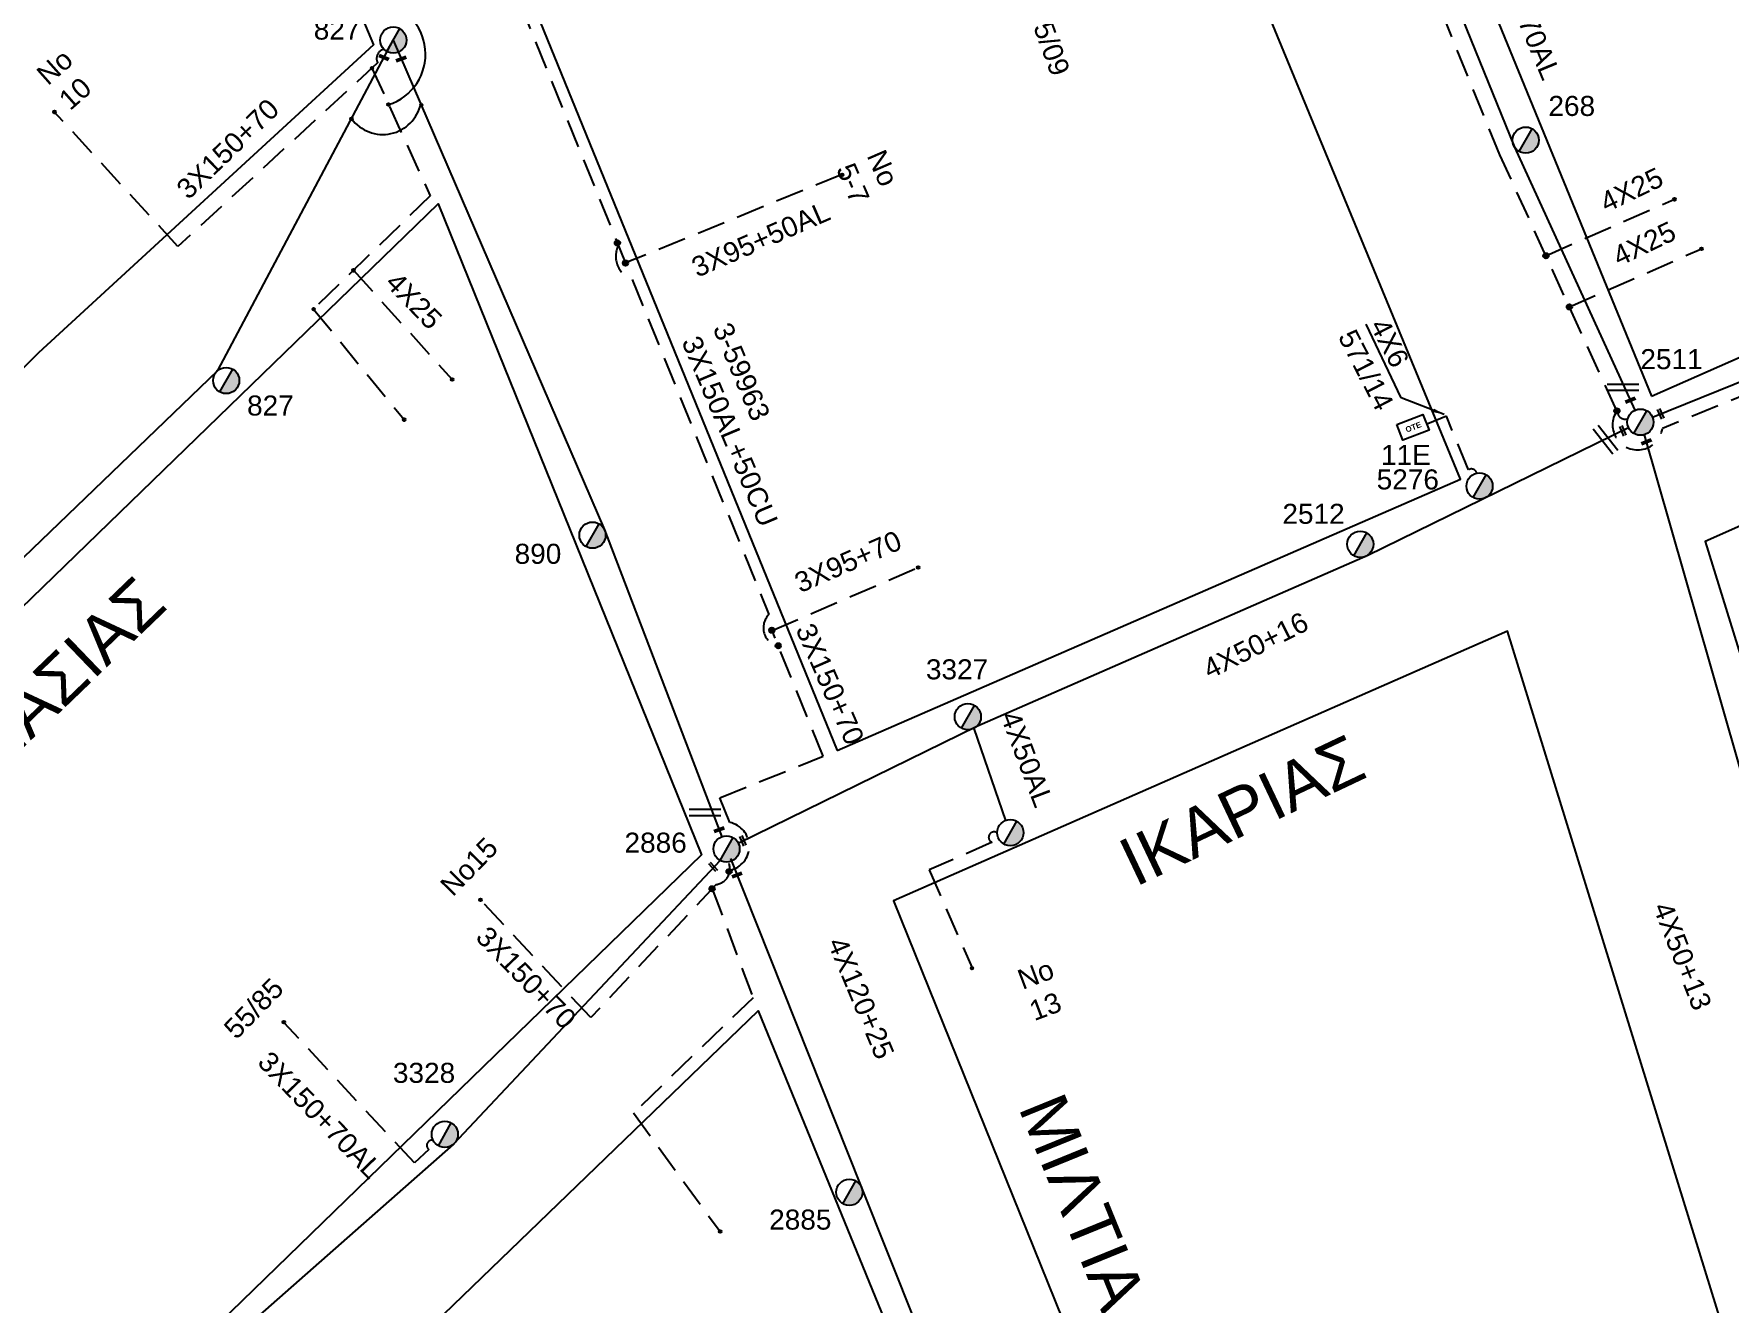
# Model space of a CAD drawing. Header units: millimetres. Extents: x 771 to 3391, y 686 to 1835.
# Drawn here: x 2487.5 to 2639.8, y 1157.5 to 1271.5 of the extents above; entities that cross this region are included whole.
import ezdxf

# ---------------------------------------------------------------- set-up
doc = ezdxf.new("R2010")
doc.units = ezdxf.units.MM
doc.linetypes.add('DASHED', pattern=[19.05, 12.7, -6.35])
for name, color, linetype in [('Pillar OTE', 7, 'Continuous'), ('Άγνωστα', 7, 'Continuous'), ('Γυμνά εναέρια ΧΤ (3Φ)   4x50CU', 7, 'Continuous'), ('Γυμνά εναέρια ΧΤ και ΦΟΠ (3Φ)   4x50+16AL', 7, 'Continuous'), ('Εναέρια παροχή ΧΤ 4x25', 7, 'SYN_LINE'), ('Επιγραφές - Σχήματα', 7, 'Continuous'), ('Καλωδια ΧΤ  3X95+50', 7, 'Continuous'), ('Καλώδια ΧΤ   3x150+50CU', 7, 'DASHED'), ('Καλώδια ΧΤ   3x150+70AL', 7, 'DASHED'), ('Καλώδια ΧΤ   3x150AL+50CU', 7, 'DASHED'), ('Μηχανική τομή', 7, 'Continuous'), ('Στύλος ΦΜ', 7, 'Continuous'), ('Στύλος ΦΜ @ 1', 7, 'Continuous'), ('Συνδέσεις', 7, 'Continuous'), ('Συνεστραμμένα ΧΤ   3x70+54.6+25 AL', 7, 'SYN_LINE'), ('Συνεστραμμένα ΧΤ   4x120+25 AL', 7, 'SYN_LINE'), ('Τομή', 7, 'Continuous'), ('Υπογεια Καλωδια Δικτυου ΧΤ 4X25', 7, 'DASHED'), ('Υπόβαθρο ΔΕΗ', 7, 'Continuous'), ('Υπόγεια καλώδια Παροχών ΧΤ   4x50AL', 7, 'DASHED'), ('Υπόγεια καλώδια Παροχών ΧΤ   4x6', 7, 'DASHED')]:
    doc.layers.add(name, color=color, linetype=linetype)
doc.styles.add('arial', font='arial.ttf')
doc.styles.get("Standard").update_dxf_attribs({"font": 'arial.ttf'})
doc.linetypes.add('SYN_LINE', pattern='A,0.5,-0.0001,["/\\/\\/\\/",Standard,S=0.1,R=0,X=0,Y=-0.05],-0.25', length=0.7501)
doc.dimstyles.new('ISO-25', dxfattribs={"dimtxt": 2.5, "dimasz": 2.5, "dimexe": 1.25, "dimexo": 0.625, "dimtad": 1, "dimtxsty": 'Standard', "dimcen": 2.5, "dimadec": 0, "dimazin": 0, "dimtfac": 1, "dimtmove": 0, "dimatfit": 3, "dimfxl": 1, "dimarcsym": 0})

# ---------------------------------------------------------------- blocks, each defined once
blk = doc.blocks.new('ΥΠΑΡΧΩΝ ΤΣΙΜΕΝΤΕΝΙΟΣ ΣΤΥΛΟΣ')
at = {"layer": 'Στύλος ΦΜ'}
blk.add_hatch(color=7, dxfattribs=at).paths.add_polyline_path([(-1.29, -2.28, 0.574793), (2.62, 0, 0.268822), (1.3, 2.27)])
at = {"layer": 'Στύλος ΦΜ', "color": 7}
blk.add_line((-1.29, -2.28), (1.3, 2.27), dxfattribs=at)
blk.add_circle((0, 0), 2.62, dxfattribs=at)
at = {"layer": 'Στύλος ΦΜ', "flags": 4}
for tag, p in [('ΑΡΙΘΜΟΣ', (-4.68, 8.05)), ('ΤΥΠΟΣ', (-4.91, 3.03))]:
    blk.add_attdef(tag, p, '', height=4, dxfattribs=at)
blk = doc.blocks.new('ΜΗΧΑΝΙΚΗ ΤΟΜΗ')
at = {"layer": 'Μηχανική τομή', "ltscale": 40}
for p, q in [((-1.89, 0.78), (1.89, 0.78)), ((1.89, 0), (-1.89, 0))]:
    blk.add_line(p, q, dxfattribs=at)
blk = doc.blocks.new('_ΣΥΝΔΕΣΗ')
at = {"layer": 'Συνδέσεις', "linetype": 'SYN_LINE', "ltscale": 40}
blk.add_hatch(color=256, dxfattribs=at).paths.add_polyline_path([(0.5, -0.01, 1), (-0.5, -0.01, 1)])
at = {"layer": 'Συνδέσεις'}
blk.add_circle((0, -0.01), 0.5, dxfattribs=at)
blk = doc.blocks.new('ΤΟΜΗ')
at = {"layer": 'Τομή', "ltscale": 40}
for p, q in [((-5.68, 0), (5.68, 0)), ((5.68, -2.33), (-5.68, -2.33))]:
    blk.add_line(p, q, dxfattribs=at)
blk = doc.blocks.new('PILLAR ΟΤΕ')
at = {"layer": 'Pillar OTE', "ltscale": 40}
blk.add_lwpolyline([(-3.31, 2.02), (3.39, 2.02), (3.39, -1.99), (-3.31, -1.99)], close=True, dxfattribs=at)
at = {"layer": 'Pillar OTE', "insert": (-1.81, 0.71), "char_height": 1.3575, "width": 109.961, "attachment_point": 1}
blk.add_mtext('{\\fArial|b1|i0|c161|p34;OTE}', dxfattribs=at)

msp = doc.modelspace()

# ---------------------------------------------------------------- linework, layer by layer
at = {"layer": 'Άγνωστα', "color": 1, "linetype": 'DASHED', "ltscale": 0.2}
for points in [[(2517.88102, 1268.44195), (2523.1086, 1256.95424), (2512.62535, 1246.79763)], [(2516.22054, 1250.2808), (2525.07493, 1240.47324)], [(2512.62535, 1246.79763), (2520.75792, 1236.87776)]]:
    msp.add_lwpolyline(points, dxfattribs=at)
at = {"layer": 'Άγνωστα', "color": 151, "linetype": 'DASHED', "ltscale": 0.2}
for points in [[(2553.81614, 1217.91405), (2566.94005, 1223.58295)], [(2548.43477, 1194.73357), (2552.11012, 1184.94123), (2541.38172, 1174.59761), (2549.16664, 1163.94189)]]:
    msp.add_lwpolyline(points, dxfattribs=at)
at = {"layer": 'Άγνωστα', "color": 5}
msp.add_lwpolyline([(2555.04716, 1218.47117), (2555.04716, 1218.47117)], dxfattribs=at)
at = {"layer": 'Άγνωστα', "color": 173, "linetype": 'Continuous', "ltscale": 0.2}
msp.add_lwpolyline([(2549.15073, 1197.2828), (2525.16744, 1171.7622), (2494.97393, 1145.17175)], dxfattribs=at)
at = {"layer": 'Γυμνά εναέρια ΧΤ (3Φ)   4x50CU', "color": 151, "linetype": 'Continuous', "ltscale": 0.2}
msp.add_lwpolyline([(2571.95331, 1209.1346), (2574.79972, 1200.86392)], dxfattribs=at)
at = {"layer": 'Γυμνά εναέρια ΧΤ και ΦΟΠ (3Φ)   4x50+16AL', "color": 30, "linetype": 'Continuous', "ltscale": 0.2}
for points in [[(2581.38905, 1361.70436), (2588.57234, 1341.01778), (2596.76646, 1319.26707), (2608.39651, 1291.22922), (2620.52943, 1261.33935), (2631.34436, 1237.70586)], [(2423.05759, 1138.73066), (2424.6239, 1162.63757), (2451.57157, 1190.05718), (2479.46096, 1217.65342), (2504.02646, 1241.27922), (2519.79377, 1270.95773), (2538.77033, 1226.95915), (2549.31092, 1199.40728)]]:
    msp.add_lwpolyline(points, dxfattribs=at)
at = {"layer": 'Γυμνά εναέρια ΧΤ και ΦΟΠ (3Φ)   4x50+16AL', "color": 151, "linetype": 'Continuous', "ltscale": 0.2}
msp.add_lwpolyline([(2550.78653, 1198.83128), (2572.21369, 1209.31902), (2607.3403, 1224.70665), (2630.76192, 1236.14823)], dxfattribs=at)
at = {"layer": 'Γυμνά εναέρια ΧΤ και ΦΟΠ (3Φ)   4x50+16AL', "color": 85, "linetype": 'Continuous', "ltscale": 0.2}
msp.add_lwpolyline([(2632.172, 1235.50654), (2642.9288, 1198.0032), (2650.2487, 1173.8119), (2658.15522, 1148.74372), (2663.91729, 1131.34905), (2670.05001, 1112.36747), (2678.39982, 1088.85803)], dxfattribs=at)
at = {"layer": 'Καλωδια ΧΤ  3X95+50', "color": 151, "linetype": 'DASHED', "ltscale": 0.2}
msp.add_lwpolyline([(2560.10697, 1258.87261), (2540.65846, 1250.93312), (2540.65846, 1250.93312)], dxfattribs=at)
msp.add_lwpolyline([(2574.05312, 1199.74491, 1.128932798), (2573.58045, 1198.90174), (2567.93211, 1196.42088), (2571.78768, 1187.64264)], format="xyb", dxfattribs=at)
at = {"layer": 'Καλώδια ΧΤ   3x150+50CU', "color": 151, "linetype": 'DASHED', "ltscale": 0.2}
msp.add_lwpolyline([(2540.01598, 1252.50911, 0.454710119), (2541.2638, 1249.44821), (2553.53445, 1219.34818, 0.596582453), (2554.38787, 1216.51158)], format="xyb", dxfattribs=at)
at = {"layer": 'Καλώδια ΧΤ   3x150+50CU', "color": 173, "linetype": 'DASHED', "ltscale": 0.2}
msp.add_lwpolyline([(2652.92111, 1243.80976), (2633.8044, 1236.08289, -1.259788863), (2629.71943, 1237.66142)], format="xyb", dxfattribs=at)
at = {"layer": 'Καλώδια ΧΤ   3x150+70AL', "color": 151, "linetype": 'DASHED', "ltscale": 0.2}
for points in [[(2523.73726, 1292.44097, 0.518596037), (2525.37285, 1288.42886), (2540.65867, 1250.93261)], [(2550.03566, 1196.3953, 0.809085518), (2550.03047, 1200.6867), (2549.13848, 1202.88858), (2558.41025, 1206.64464), (2553.81614, 1217.91405)], [(2549.89273, 1197.14055, -0.520523155), (2548.7922, 1195.1139), (2537.55335, 1183.15465), (2537.55335, 1183.15465), (2527.6332, 1193.74021)]]:
    msp.add_lwpolyline(points, format="xyb", dxfattribs=at)
at = {"layer": 'Καλώδια ΧΤ   3x150+70AL', "color": 173, "linetype": 'DASHED', "ltscale": 0.2}
msp.add_lwpolyline([(2630.69299, 1236.92511, -0.478537247), (2629.71943, 1237.66142), (2619.20232, 1260.6441), (2609.75122, 1283.92722), (2628.34108, 1291.47323)], format="xyb", dxfattribs=at)
at = {"layer": 'Καλώδια ΧΤ   3x150+70AL', "color": 1, "linetype": 'DASHED', "ltscale": 0.2}
msp.add_lwpolyline([(2518.9531, 1270.13185, 0.488469248), (2518.38717, 1268.90721), (2500.44682, 1252.416), (2489.29789, 1264.54462)], format="xyb", dxfattribs=at)
at = {"layer": 'Καλώδια ΧΤ   3x150+70AL', "color": 173, "ltscale": 0.2}
msp.add_lwpolyline([(2523.36819, 1172.14983, 0.762134472), (2522.97409, 1171.30356), (2521.69022, 1170.10995), (2521.69022, 1170.10995), (2521.69022, 1170.10995), (2509.99795, 1182.68632)], format="xyb", dxfattribs=at)
at = {"layer": 'Συνεστραμμένα ΧΤ   3x70+54.6+25 AL', "color": 85, "linetype": 'SYN_LINE', "ltscale": 15}
msp.add_lwpolyline([(2632.92071, 1237.09005), (2661.01641, 1248.43008), (2687.05508, 1261.46129)], dxfattribs=at)
at = {"layer": 'Συνεστραμμένα ΧΤ   4x120+25 AL', "color": 173, "linetype": 'SYN_LINE', "ltscale": 20}
msp.add_lwpolyline([(2550.07416, 1197.46205), (2561.8295, 1167.95823), (2576.56719, 1131.03653), (2587.39375, 1100.68668)], dxfattribs=at)
at = {"layer": 'Υπογεια Καλωδια Δικτυου ΧΤ 4X25', "color": 173, "linetype": 'DASHED', "ltscale": 0.2}
for points in [[(2623.34548, 1251.59019), (2634.89258, 1256.65738)], [(2625.44878, 1246.99392), (2637.32666, 1252.21248)]]:
    msp.add_lwpolyline(points, dxfattribs=at)
at = {"layer": 'Υπόβαθρο ΔΕΗ'}
for points in [[(2632.82311, 1238.96539), (2685.77033, 1262.32129), (2644.27065, 1370.18351), (2588.10185, 1348.17528), (2632.82311, 1238.96539)], [(2559.66878, 1207.13428), (2615.66644, 1231.52626), (2570.47588, 1340.91583), (2513.91141, 1319.37757), (2559.66878, 1207.13428)], [(2426.17133, 1161.62121), (2523.82599, 1256.23313), (2547.4697, 1197.76539), (2454.59363, 1107.6223), (2424.89009, 1138.07248), (2426.17133, 1161.62121)], [(2679.81766, 1089.89698), (2744.71819, 1109.85529), (2690.58256, 1249.37988), (2637.63444, 1225.90966), (2679.81766, 1089.89698)], [(2610.33597, 1238.8329), (2607.19711, 1245.42601)], [(2593.78014, 1121.73743), (2645.83394, 1134.02136), (2619.8793, 1217.85227), (2564.74013, 1193.6341), (2593.78014, 1121.73743)], [(2463.5309, 1097.91471), (2552.58607, 1183.77595), (2581.57633, 1112.79761), (2514.18014, 1045.92689), (2463.5309, 1097.91471)]]:
    msp.add_lwpolyline(points, dxfattribs=at)
msp.add_lwpolyline([(2500.9702, 1310.99597), (2518.01634, 1270.53085), (2487.90811, 1242.85462), (2437.23991, 1192.51507), (2422.06741, 1192.85066), (2406.23542, 1209.44493), (2405.86997, 1220.91199)], close=True, dxfattribs=at)
for centre, radius, start, end in [((2517.94703, 1269.68316), 4.74243, 287.5143232, 83.5873654), ((2518.8477, 1265.96483), 3.48987, 216.4357804, 347.9697247)]:
    msp.add_arc(centre, radius, start, end, dxfattribs=at)
at = {"layer": 'Υπόγεια καλώδια Παροχών ΧΤ   4x6', "color": 151, "linetype": 'DASHED', "ltscale": 0.2}
msp.add_lwpolyline([(2617.1306, 1232.04833, 0.527107348), (2616.38763, 1232.35684), (2614.39711, 1237.17515), (2612.7248, 1236.48429)], format="xyb", dxfattribs=at)

# ---------------------------------------------------------------- block references
at = {"layer": 'Pillar OTE', "xscale": 0.3750000000000001, "yscale": 0.3750000000000001, "zscale": 0.3750000000000001, "rotation": 21.22435673514572}
msp.add_blockref('PILLAR ΟΤΕ', (2611.38738, 1236.16484), dxfattribs=at)
at = {"layer": 'Μηχανική τομή'}
for p, xscale, yscale, zscale, rotation in [((2518.91335, 1269.30054), 0.2499999999999999, 0.2499999999999999, 0.2499999999999999, 336.3708900509988), ((2520.5285, 1269.15599), 0.2499999999999999, 0.2499999999999999, 0.2499999999999999, 19.94335245243033), ((2630.97235, 1238.51878), 0.25, 0.25, 0.25, 21.20816839393099), ((2633.74265, 1237.4218), 0.249999999999919, 0.249999999999919, 0.249999999999919, 113.0826138925651), ((2630.3349, 1235.89804), 0.249999999999919, 0.249999999999919, 0.249999999999919, 113.0826138925651), ((2632.41193, 1234.77534), 0.25, 0.25, 0.25, 21.20816839393099), ((2549.10628, 1199.94061), 0.2499999999999999, 0.2499999999999999, 0.2499999999999999, 19.94335245243033), ((2551.27882, 1199.07223), 0.249999999999919, 0.249999999999919, 0.249999999999919, 113.0826138925651), ((2548.44671, 1196.62516), 0.2500000000001928, 0.2500000000001928, 0.2500000000001928, 312.6268794242704), ((2550.70582, 1195.8767), 0.249999999999919, 0.249999999999919, 0.249999999999919, 22.08384506458043)]:
    msp.add_blockref('ΜΗΧΑΝΙΚΗ ΤΟΜΗ', p, dxfattribs=dict(at, xscale=xscale, yscale=yscale, zscale=zscale, rotation=rotation))
at = {"layer": 'Στύλος ΦΜ @ 1', "ltscale": 40}
ref = msp.add_blockref('ΥΠΑΡΧΩΝ ΤΣΙΜΕΝΤΕΝΙΟΣ ΣΤΥΛΟΣ', (2519.79151, 1270.95902), dxfattribs=dict(at, xscale=0.4499999999998181, yscale=0.4499999999998181, zscale=0.4499999999998181))
ref.add_attrib('ΤΥΠΟΣ', '827', (2512.64941, 1270.99794), dxfattribs={"layer": 'Στύλος ΦΜ', "height": 1.8, "flags": 4})
ref = msp.add_blockref('ΥΠΑΡΧΩΝ ΤΣΙΜΕΝΤΕΝΙΟΣ ΣΤΥΛΟΣ', (2621.52558, 1261.96771), dxfattribs=dict(at, xscale=0.4499999999998181, yscale=0.4499999999998181, zscale=0.4499999999998181))
ref.add_attrib('ΤΥΠΟΣ', '268', (2623.56716, 1264.14023), dxfattribs={"layer": 'Στύλος ΦΜ', "height": 1.8, "flags": 4})
ref = msp.add_blockref('ΥΠΑΡΧΩΝ ΤΣΙΜΕΝΤΕΝΙΟΣ ΣΤΥΛΟΣ', (2631.83444, 1236.6349), dxfattribs=dict(at, xscale=0.4499999999998181, yscale=0.4499999999998181, zscale=0.4499999999998181))
ref.add_attrib('ΤΥΠΟΣ', '2511', (2631.82695, 1241.39803), dxfattribs={"layer": 'Στύλος ΦΜ', "height": 1.8, "flags": 4})
ref = msp.add_blockref('ΥΠΑΡΧΩΝ ΤΣΙΜΕΝΤΕΝΙΟΣ ΣΤΥΛΟΣ', (2504.78302, 1240.37658), dxfattribs=dict(at, xscale=0.4499999999998181, yscale=0.4499999999998181, zscale=0.4499999999998181))
ref.add_attrib('ΤΥΠΟΣ', '827', (2506.6581, 1237.23339), dxfattribs={"layer": 'Στύλος ΦΜ', "height": 1.8, "flags": 4})
ref = msp.add_blockref('ΥΠΑΡΧΩΝ ΤΣΙΜΕΝΤΕΝΙΟΣ ΣΤΥΛΟΣ', (2617.37831, 1230.8969), dxfattribs=dict(at, xscale=0.4499999999998181, yscale=0.4499999999998181, zscale=0.4499999999998181))
ref.add_attrib('ΤΥΠΟΣ', '5276', (2608.13698, 1230.59578), dxfattribs={"layer": 'Στύλος ΦΜ', "height": 1.8, "flags": 4})
ref.add_attrib('ΑΡΙΘΜΟΣ', '11Ε', (2608.52801, 1232.79409), dxfattribs={"layer": 'Στύλος ΦΜ', "height": 1.8, "flags": 4})
ref = msp.add_blockref('ΥΠΑΡΧΩΝ ΤΣΙΜΕΝΤΕΝΙΟΣ ΣΤΥΛΟΣ', (2606.66088, 1225.6687), dxfattribs=dict(at, xscale=0.4499999999998181, yscale=0.4499999999998181, zscale=0.4499999999998181))
ref.add_attrib('ΤΥΠΟΣ', '2512', (2599.66767, 1227.50613), dxfattribs={"layer": 'Στύλος ΦΜ', "height": 1.8, "flags": 4})
ref = msp.add_blockref('ΥΠΑΡΧΩΝ ΤΣΙΜΕΝΤΕΝΙΟΣ ΣΤΥΛΟΣ', (2537.6913, 1226.48709), dxfattribs=dict(at, xscale=0.4499999999998181, yscale=0.4499999999998181, zscale=0.4499999999998181))
ref.add_attrib('ΤΥΠΟΣ', '890', (2530.69336, 1223.91416), dxfattribs={"layer": 'Στύλος ΦΜ', "height": 1.8, "flags": 4})
ref = msp.add_blockref('ΥΠΑΡΧΩΝ ΤΣΙΜΕΝΤΕΝΙΟΣ ΣΤΥΛΟΣ', (2571.40906, 1210.17908), dxfattribs=dict(at, xscale=0.4499999999998181, yscale=0.4499999999998181, zscale=0.4499999999998181))
ref.add_attrib('ΤΥΠΟΣ', '3327', (2567.64363, 1213.53904), dxfattribs={"layer": 'Στύλος ΦΜ', "height": 1.8, "flags": 4})
at = {"layer": 'Στύλος ΦΜ @ 1', "ltscale": 40, "xscale": 0.4499999999998181, "yscale": 0.4499999999998181, "zscale": 0.4499999999998181}
msp.add_blockref('ΥΠΑΡΧΩΝ ΤΣΙΜΕΝΤΕΝΙΟΣ ΣΤΥΛΟΣ', (2575.23066, 1199.76782), dxfattribs=at)
at = {"layer": 'Στύλος ΦΜ @ 1', "ltscale": 40}
ref = msp.add_blockref('ΥΠΑΡΧΩΝ ΤΣΙΜΕΝΤΕΝΙΟΣ ΣΤΥΛΟΣ', (2549.73176, 1198.30727), dxfattribs=dict(at, xscale=0.4499999999998181, yscale=0.4499999999998181, zscale=0.4499999999998181))
ref.add_attrib('ΤΥΠΟΣ', '2886', (2540.56566, 1197.97293), dxfattribs={"layer": 'Στύλος ΦΜ', "height": 1.8, "flags": 4})
ref = msp.add_blockref('ΥΠΑΡΧΩΝ ΤΣΙΜΕΝΤΕΝΙΟΣ ΣΤΥΛΟΣ', (2524.42261, 1172.67454), dxfattribs=dict(at, xscale=0.4499999999998181, yscale=0.4499999999998181, zscale=0.4499999999998181))
ref.add_attrib('ΤΥΠΟΣ', '3328', (2519.76122, 1177.29709), dxfattribs={"layer": 'Στύλος ΦΜ', "height": 1.8, "flags": 4})
ref = msp.add_blockref('ΥΠΑΡΧΩΝ ΤΣΙΜΕΝΤΕΝΙΟΣ ΣΤΥΛΟΣ', (2560.75959, 1167.46585), dxfattribs=dict(at, xscale=0.4499999999998181, yscale=0.4499999999998181, zscale=0.4499999999998181))
ref.add_attrib('ΤΥΠΟΣ', '2885', (2553.56196, 1164.11697), dxfattribs={"layer": 'Στύλος ΦΜ', "height": 1.8, "flags": 4})
at = {"layer": 'Συνδέσεις'}
for p, xscale, yscale, zscale in [((2517.88102, 1268.44195), 0.25, 0.25, 0.25), ((2489.36252, 1264.50171), 0.25, 0.25, 0.25), ((2516.04002, 1263.89212), 0.25, 0.25, 0.25), ((2519.3772, 1265.16152), 0.25, 0.25, 0.25), ((2522.31456, 1265.12704), 0.25, 0.25, 0.25), ((2560.13052, 1258.86342), 0.25, 0.25, 0.25), ((2634.89258, 1256.65738), 0.25, 0.25, 0.25), ((2539.929, 1252.73649), 0.4777242751394019, 0.4777242751394019, 0.4777242751394019), ((2623.34548, 1251.59019), 0.4777242751394019, 0.4777242751394019, 0.4777242751394019), ((2637.32666, 1252.21248), 0.25, 0.25, 0.25), ((2516.22054, 1250.2808), 0.25, 0.25, 0.25), ((2540.65867, 1250.93261), 0.4777242751394019, 0.4777242751394019, 0.4777242751394019), ((2512.64039, 1246.77929), 0.25, 0.25, 0.25), ((2625.44878, 1246.99392), 0.4777242751394019, 0.4777242751394019, 0.4777242751394019), ((2525.07493, 1240.47324), 0.25, 0.25, 0.25), ((2520.76654, 1236.86726), 0.25, 0.25, 0.25), ((2629.71943, 1237.66142), 0.4777242751394019, 0.4777242751394019, 0.4777242751394019), ((2566.94005, 1223.58295), 0.25, 0.25, 0.25), ((2553.8048, 1217.95586), 0.4777242751394019, 0.4777242751394019, 0.4777242751394019), ((2554.37445, 1216.55851), 0.4777242751394019, 0.4777242751394019, 0.4777242751394019), ((2549.96311, 1196.2896), 0.4777242751394019, 0.4777242751394019, 0.4777242751394019), ((2548.43477, 1194.73357), 0.4777242751394019, 0.4777242751394019, 0.4777242751394019), ((2527.6332, 1193.74021), 0.25, 0.25, 0.25), ((2571.78327, 1187.60749), 0.25, 0.25, 0.25), ((2509.96565, 1182.7496), 0.25, 0.25, 0.25), ((2549.16664, 1163.94189), 0.25, 0.25, 0.25)]:
    msp.add_blockref('_ΣΥΝΔΕΣΗ', p, dxfattribs=dict(at, xscale=xscale, yscale=yscale, zscale=zscale))
at = {"layer": 'Τομή', "xscale": 0.25, "yscale": 0.25, "zscale": 0.25}
for p in [(2630.2654, 1240.06348), (2547.80581, 1201.87268)]:
    msp.add_blockref('ΤΟΜΗ', p, dxfattribs=at)
at = {"layer": 'Τομή', "xscale": 0.2499999999999669, "yscale": 0.2499999999999669, "zscale": 0.2499999999999669, "rotation": 308.1680509152084}
msp.add_blockref('ΤΟΜΗ', (2628.92657, 1235.25166), dxfattribs=at)

# ---------------------------------------------------------------- texts
at = {"ltscale": 40, "char_height": 4, "width": 67.4273804, "attachment_point": 1, "style": 'arial'}
for s, insert, rotation in [('{\\H1.083x;AΣΠAΣIAΣ}', (2475.455, 1202.73), 43.9013067), ('{\\H1.083x;IKAPIAΣ}', (2584.58569, 1198.77298), 25.3763191), ('{\\H1.083x;MIΛTIAΔOY}', (2579.92743, 1176.7223), 292.1497459)]:
    msp.add_mtext(s, dxfattribs=dict(at, insert=insert, rotation=rotation))
at = {"layer": 'Άγνωστα', "color": 7, "char_height": 1.8, "attachment_point": 1}
for s, width, insert, rotation in [('305/09', 1.8, (2577.99556, 1275.4087), 290.0859057), ('3X150+70', 1.8, (2500.14031, 1257.84079), 43.9831801), ('3X95+50AL', 1.8, (2546.38486, 1251.2499), 23.5861875), ('4X25', 1.8, (2520.26228, 1250.28823), 313.9831801), ('3X95+70', 1.8, (2555.63235, 1222.9173), 23.5861875), ('3X150+70', 1.8, (2557.55648, 1218.76536), 293.5861875), ('4X50+16', 17.6464483, (2592.32193, 1215.13572), 26.6279846), ('No15', 1.8, (2523.85345, 1195.20558), 45.7938475), ('4X50+13', 1.8, (2634.61071, 1193.73726), 291.3321964), ('3X150+70', 1.8, (2528.38386, 1191.52971), 313.9831801), ('4Χ120+25', 1.8, (2560.43083, 1190.58339), 292.6556907), ('55/85', 1.8, (2504.4031, 1182.36297), 45.7938475)]:
    msp.add_mtext_dynamic_manual_height_columns(s, width=width, gutter_width=12.5, heights=[0.04535], dxfattribs=dict(at, insert=insert, rotation=rotation))
at = {"layer": 'Άγνωστα', "color": 7}
note = msp.add_mtext_dynamic_manual_height_columns('No ', width=1.8, gutter_width=1.97395, heights=[0.04535, 0], dxfattribs=dict(at, insert=(2484.74708, 1265.65005), char_height=1.8, attachment_point=1, rotation=41.4909008))
for column, words in zip(note.columns.linked_columns, ['10']):
    column.text = words
note = msp.add_mtext_dynamic_manual_height_columns('No ', width=1.8, gutter_width=1.60279, heights=[0.04535, 0], dxfattribs=dict(at, insert=(2562.60055, 1264.41804), char_height=1.8, attachment_point=1, rotation=293.4012611))
for column, words in zip(note.columns.linked_columns, ['5-7']):
    column.text = words
note = msp.add_mtext_dynamic_manual_height_columns('No ', width=1.8, gutter_width=1.74388, heights=[0.04535, 0], dxfattribs=dict(at, insert=(2572.36917, 1186.07317), char_height=1.8, attachment_point=1, rotation=20.662965))
for column, words in zip(note.columns.linked_columns, ['13']):
    column.text = words
at = {"layer": 'Εναέρια παροχή ΧΤ 4x25', "color": 7, "char_height": 1.8, "attachment_point": 1}
for s, insert, rotation in [('4X25', (2627.99269, 1257.06028), 25.5818666), ('4X25', (2629.13163, 1252.22264), 25.5818666), ('571/14', (2606.22297, 1245.16171), 297.2519896), ('4X6', (2609.08938, 1246.1581), 297.2519896)]:
    msp.add_mtext_dynamic_manual_height_columns(s, width=1.8, gutter_width=12.5, heights=[0.04535], dxfattribs=dict(at, insert=insert, rotation=rotation))
at = {"layer": 'Καλώδια ΧΤ   3x150+70AL', "color": 7, "char_height": 1.8, "attachment_point": 1}
for insert, rotation in [((2619.14408, 1281.39196), 292.4449442), ((2508.78894, 1180.30017), 313.9831801)]:
    msp.add_mtext_dynamic_manual_height_columns('3X150+70AL', width=1.8, gutter_width=12.5, heights=[0.04535], dxfattribs=dict(at, insert=insert, rotation=rotation))
at = {"layer": 'Καλώδια ΧΤ   3x150AL+50CU', "color": 7, "char_height": 1.8, "attachment_point": 1, "rotation": 292.8591168}
for s, insert in [('3X150AL+50CU', (2547.32088, 1244.57617)), ('3-59963', (2550.12462, 1245.7771))]:
    msp.add_mtext_dynamic_manual_height_columns(s, width=1.8, gutter_width=12.5, heights=[0.04535], dxfattribs=dict(at, insert=insert))
at = {"layer": 'Υπόγεια καλώδια Παροχών ΧΤ   4x50AL', "color": 7, "insert": (2575.99679, 1210.87992), "char_height": 1.8, "attachment_point": 1, "rotation": 290.662965}
msp.add_mtext_dynamic_manual_height_columns('4X50AL', width=1.8, gutter_width=12.5, heights=[0.04535], dxfattribs=at)

# ---------------------------------------------------------------- leaders
at = {"layer": 'Επιγραφές - Σχήματα', "ltscale": 40}
msp.add_leader([(2614.18846, 1237.32749), (2610.33597, 1238.8329)], dimstyle='ISO-25', override={"dimasz": 1, "dimtad": 0}, dxfattribs=at)

doc.saveas('drawing.dxf')
